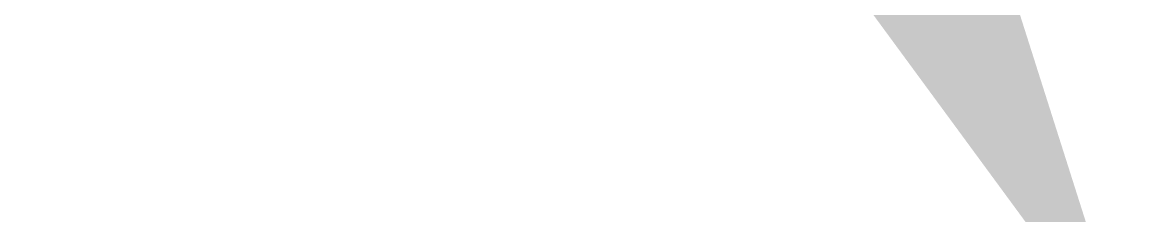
# Model space of a CAD drawing. Header units: millimetres. Extents: x 873544 to 1143527, y -837564 to -766512.
# Drawn here: x 1091515 to 1091546.18, y -775204.47 to -775199.06 of the extents above; entities that cross this region are included whole.
import ezdxf
from ezdxf import colors
from ezdxf.entities.mleader import LeaderData, LeaderLine
from ezdxf.math import Vec2, Vec3

# ---------------------------------------------------------------- set-up
doc = ezdxf.new("R2010")
doc.units = ezdxf.units.MM
doc.layers.add('Xarici razm.-1', color=7, linetype='Continuous', lineweight=9)
doc.styles.get("Standard").update_dxf_attribs({"font": 'times.ttf'})

msp = doc.modelspace()

# ---------------------------------------------------------------- leaders
at = {"layer": 'Xarici razm.-1', "color": 2, "lineweight": 13}
ml = msp.add_multileader_mtext('Standard', dxfattribs=at)
ml.set_content('{\\fTimes New Roman|b0|i0|c0|p18;2}', color=2)
ml.set_leader_properties(lineweight=9)
ml.build(insert=Vec2(0, 0))
ml.multileader.update_dxf_attribs({"text_left_attachment_type": 6, "text_right_attachment_type": 6, "arrow_head_size": 300})
ctx = ml.context
ctx.base_point, ctx.char_height, ctx.arrow_head_size, ctx.plane_origin = Vec3(1090589.316, -773731.787), 300, 300, Vec3(1091359.285, -775208.74)
ctx.left_attachment, ctx.right_attachment, ctx.attachment_type = 6, 6, 1
notes = []
notes.append((ctx, [(0, (1, 1, 0), (1090794.899, -773731.787), (-1, 0), 8, [(0, [(1091546.18, -775208.74)], 0, [])])]))
ctx.mtext.insert, ctx.mtext.flow_direction = Vec3(1090591.316, -773371.787), 5
for ctx, leaders in notes:
    for number, flags, end, landing, length, lines in leaders:
        leader = LeaderData()
        leader.index, (leader.has_last_leader_line, leader.has_dogleg_vector, leader.attachment_direction) = number, flags
        leader.last_leader_point, leader.dogleg_vector, leader.dogleg_length = Vec3(end), Vec3(landing), length
        for number, points, colour, breaks in lines:
            line = LeaderLine()
            line.index, line.vertices, line.color, line.breaks = number, Vec3.list(points), colors.encode_raw_color(colour), breaks
            leader.lines.append(line)
        ctx.leaders.append(leader)

doc.saveas('drawing.dxf')
